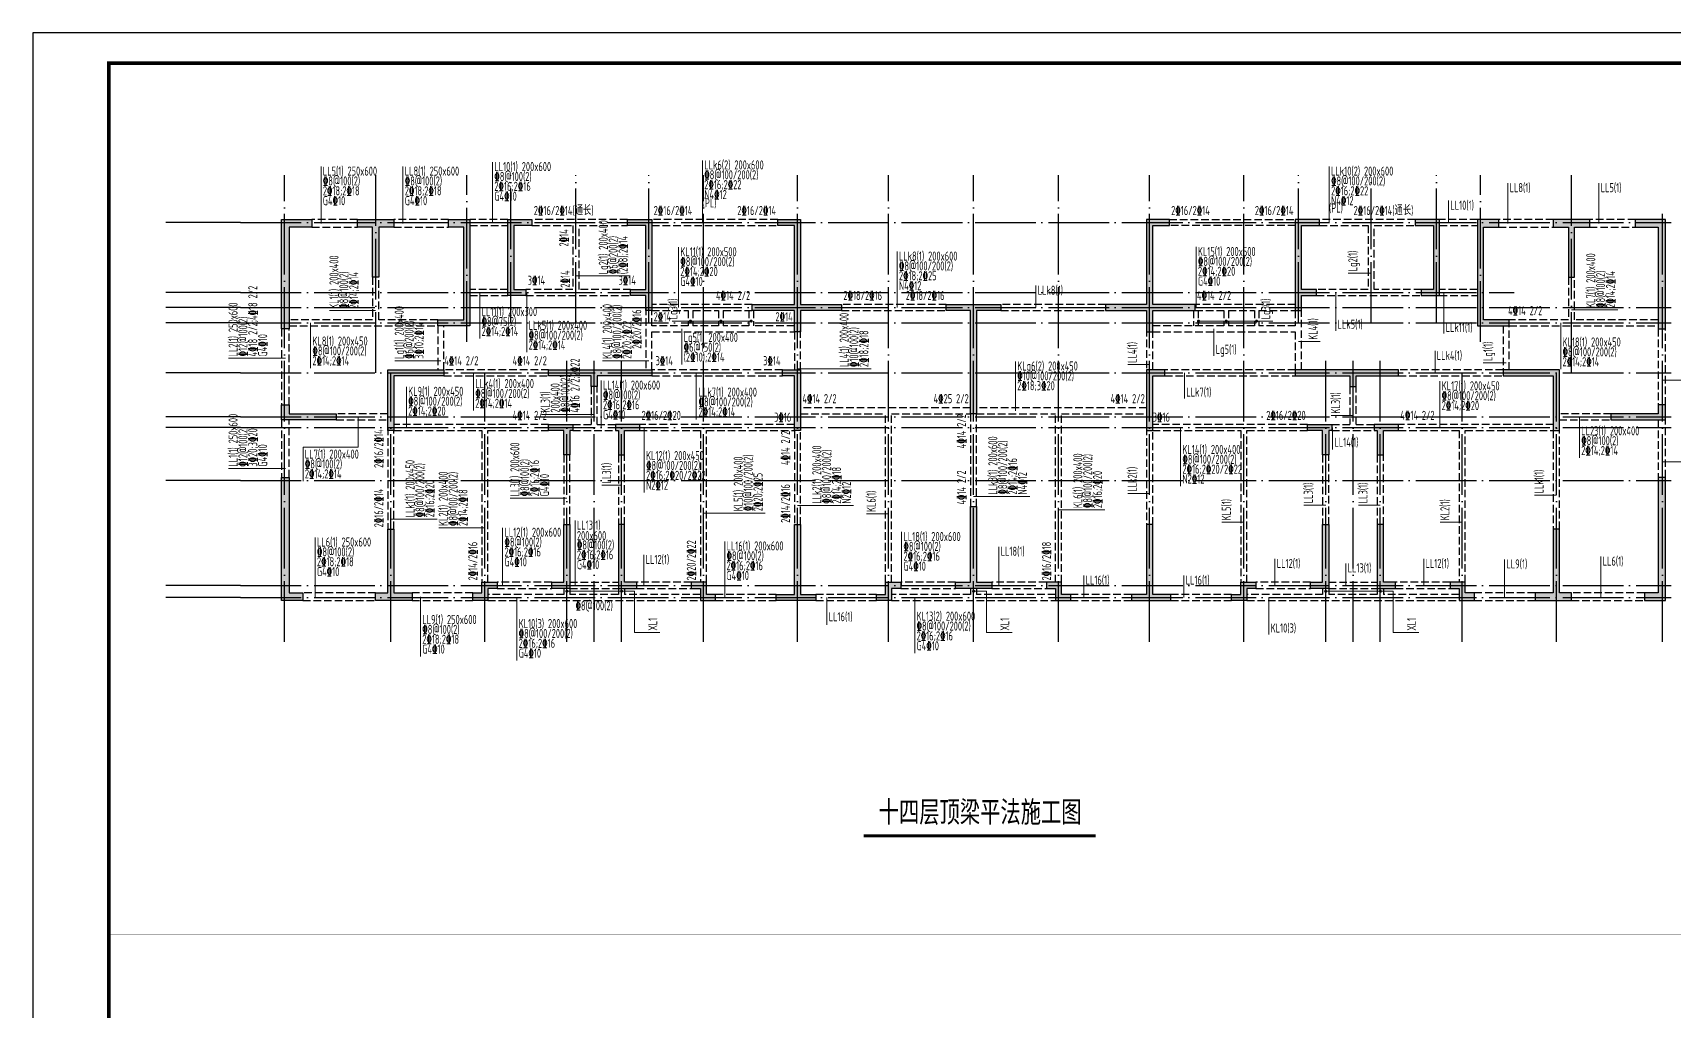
# Model space of a CAD drawing. Extents: x 154268 to 5133249, y -1832900 to 601179.
# Drawn here: x 350204 to 404249, y 440038 to 472238 of the extents above; entities that cross this region are included whole.
import ezdxf
from ezdxf.enums import TextEntityAlignment as Align

# ---------------------------------------------------------------- set-up
doc = ezdxf.new("R2010")
doc.units = 0
doc.header["$LTSCALE"] = 1000
doc.linetypes.add('DASH', pattern=[0.35, 0.25, -0.1])
doc.linetypes.add('DOTE', pattern=[2.42, 2, -0.2, 0.02, -0.2])
doc.layers.add('_TSZ_PLOT_MARK', color=1, linetype='Continuous', plot=False)
for name, color, linetype in [('A-ANNO-AXIS', 94, 'Continuous'), ('A-ANNO-DOTE', 15, 'DOTE'), ('A-ANNO-TITLE', 3, 'Continuous'), ('HATCH', 254, 'Continuous'), ('HZ', 2, 'Continuous'), ('S-BEAM-实线', 4, 'Continuous'), ('S-FLOOR-说明', 7, 'Continuous'), ('S-WALL-砼墙', 60, 'Continuous'), ('梁名称编号', 2, 'Continuous'), ('梁标注引线', 2, 'Continuous')]:
    doc.layers.add(name, color=color, linetype=linetype)
doc.styles.add('DD', font='romand__.ttf', dxfattribs={"width": 0.7, "bigfont": 'HZTXT.SHX'})
doc.styles.add('样式 1', font='yjkeng.shx', dxfattribs={"width": 0.7, "height": 300, "bigfont": 'yjkchn.shx'})

# ---------------------------------------------------------------- blocks, each defined once
blk = doc.blocks.new('T4zw1')
at = {"layer": 'A-ANNO-AXIS'}
for p, q in [((1554406, -2340387), (1551941, -2340387)), ((1554406, -2342687), (1551941, -2342687)), ((1554406, -2343187), (1551941, -2343187)), ((1554406, -2343687), (1551941, -2343687)), ((1554406, -2345337), (1551941, -2345337)), ((1554406, -2346787), (1551941, -2346787)), ((1554406, -2347137), (1551941, -2347137)), ((1554406, -2348887), (1551941, -2348887)), ((1554406, -2352337), (1551941, -2352337)), ((1554406, -2352737), (1551941, -2352737))]:
    blk.add_line(p, q, dxfattribs=at)
at = {"layer": 'A-ANNO-DOTE'}
for p, q in [((1555857, -2354199), (1555857, -2338823)), ((1558857, -2345337), (1558857, -2338823)), ((1561857, -2344316), (1561857, -2338823)), ((1563307, -2343687), (1563307, -2338823)), ((1565457, -2343687), (1565457, -2338823)), ((1567857, -2343687), (1567857, -2338823)), ((1569657, -2354199), (1569657, -2338823)), ((1572757, -2354199), (1572757, -2338823)), ((1575757, -2354199), (1575757, -2338823)), ((1578557, -2354199), (1578557, -2338823)), ((1581357, -2354199), (1581357, -2338823)), ((1584357, -2354199), (1584357, -2338823)), ((1587457, -2354199), (1587457, -2338823)), ((1589257, -2343687), (1589257, -2338823)), ((1591657, -2343687), (1591657, -2338823)), ((1593807, -2343687), (1593807, -2338823)), ((1595257, -2344316), (1595257, -2338823)), ((1598257, -2345337), (1598257, -2338823)), ((1601257, -2354199), (1601257, -2340013)), ((1554406, -2340387), (1601542, -2340387)), ((1554406, -2342687), (1596363, -2342687)), ((1554406, -2343187), (1601542, -2343187)), ((1554406, -2343687), (1601542, -2343687)), ((1565157, -2354199), (1565157, -2344891)), ((1566057, -2354199), (1566057, -2344891)), ((1566957, -2354199), (1566957, -2344891)), ((1590157, -2354199), (1590157, -2344891)), ((1591057, -2354199), (1591057, -2344891)), ((1591957, -2354199), (1591957, -2344891)), ((1554406, -2345337), (1601542, -2345337)), ((1559357, -2354199), (1559357, -2345337)), ((1562457, -2354199), (1562457, -2345337)), ((1594657, -2354199), (1594657, -2345337)), ((1597757, -2354199), (1597757, -2345337)), ((1554406, -2346787), (1601542, -2346787)), ((1554406, -2347137), (1601542, -2347137)), ((1554406, -2348887), (1601542, -2348887)), ((1554406, -2352337), (1601542, -2352337)), ((1554406, -2352737), (1601542, -2352737))]:
    blk.add_line(p, q, dxfattribs=at)
blk = doc.blocks.new('t4swdpm1')
at = {"layer": 'S-BEAM-实线', "linetype": 'DASH'}
for p, q in [((2500, 12550), (1000, 12550)), ((5500, 12550), (3700, 12550)), ((7450, 12550), (6200, 12550)), ((11400, 12550), (8250, 12550)), ((16350, 12550), (12200, 12550)), ((29250, 12550), (33400, 12550)), ((37350, 12550), (34200, 12550)), ((39400, 12550), (38150, 12550)), ((41900, 12550), (40100, 12550)), ((44600, 12550), (43100, 12550)), ((1000, 12300), (2500, 12300)), ((3700, 12300), (5500, 12300)), ((6200, 12350), (7450, 12350)), ((8250, 12350), (9600, 12350)), ((9600, 12350), (9600, 10250)), ((9800, 10250), (9800, 12350)), ((9800, 12350), (11400, 12350)), ((12200, 12350), (16350, 12350)), ((33400, 12350), (29250, 12350)), ((34200, 12350), (35800, 12350)), ((35800, 12350), (35800, 10250)), ((36000, 10250), (36000, 12350)), ((36000, 12350), (37350, 12350)), ((38150, 12350), (39400, 12350)), ((40100, 12300), (41900, 12300)), ((43100, 12300), (44600, 12300)), ((3000, 10650), (3000, 9250)), ((3200, 9250), (3200, 10650)), ((42400, 10650), (42400, 9250)), ((42600, 9250), (42600, 10650)), ((7450, 10250), (6200, 10250)), ((6200, 10050), (7450, 10050)), ((9600, 10250), (8050, 10250)), ((8050, 10050), (11500, 10050)), ((11500, 10250), (9800, 10250)), ((15500, 9750), (12200, 9750)), ((21900, 9750), (18450, 9750)), ((27150, 9750), (23700, 9750)), ((33400, 9750), (30100, 9750)), ((35800, 10250), (34100, 10250)), ((34100, 10050), (37550, 10050)), ((37550, 10250), (36000, 10250)), ((39400, 10250), (38150, 10250)), ((38150, 10050), (39400, 10050)), ((3000, 9250), (250, 9250)), ((5150, 9250), (3200, 9250)), ((12000, 9650), (12000, 7600)), ((12200, 9550), (13400, 9550)), ((12200, 9050), (12200, 9550)), ((13400, 9550), (13400, 9050)), ((13550, 9550), (14400, 9550)), ((13550, 9550), (13550, 9050)), ((14400, 9550), (14400, 9050)), ((14550, 9550), (15500, 9550)), ((14550, 9550), (14550, 9050)), ((15400, 9550), (15400, 9050)), ((15550, 9550), (15550, 9050)), ((18450, 9550), (21900, 9550)), ((23700, 9550), (27150, 9550)), ((30050, 9550), (30050, 9050)), ((30100, 9550), (31050, 9550)), ((30200, 9550), (30200, 9050)), ((31050, 9550), (31050, 9050)), ((31200, 9550), (32050, 9550)), ((31200, 9550), (31200, 9050)), ((32050, 9550), (32050, 9050)), ((32200, 9550), (33400, 9550)), ((32200, 9550), (32200, 9050)), ((33400, 9550), (33400, 9050)), ((33600, 7600), (33600, 9650)), ((42400, 9250), (40350, 9250)), ((45350, 9250), (42600, 9250)), ((0, 8950), (0, 6450)), ((250, 9050), (5150, 9050)), ((250, 6450), (250, 8950)), ((5150, 9050), (5150, 7600)), ((5350, 7600), (5350, 9050)), ((13400, 9050), (12200, 9050)), ((12200, 8850), (16900, 8850)), ((12200, 7600), (12200, 8850)), ((14400, 9050), (13550, 9050)), ((15400, 9050), (14550, 9050)), ((16900, 9050), (15550, 9050)), ((16900, 8850), (16900, 7600)), ((17100, 7600), (17100, 8950)), ((28500, 8950), (28500, 7600)), ((31050, 9050), (28700, 9050)), ((28700, 8850), (33400, 8850)), ((28700, 7600), (28700, 8850)), ((32050, 9050), (31200, 9050)), ((33400, 9050), (32200, 9050)), ((33400, 8850), (33400, 7600)), ((40250, 9050), (40250, 7600)), ((40450, 7600), (40450, 9050)), ((40450, 9050), (45350, 9050)), ((45350, 8950), (45350, 6450)), ((45600, 6450), (45600, 8950)), ((8800, 7600), (5350, 7600)), ((16500, 7600), (12200, 7600)), ((33400, 7600), (29100, 7600)), ((40250, 7600), (36800, 7600)), ((5350, 7400), (8800, 7400)), ((10200, 7050), (10200, 5800)), ((10400, 5800), (10400, 7050)), ((12200, 7400), (16500, 7400)), ((29100, 7400), (33500, 7400)), ((35200, 7050), (35200, 5800)), ((35400, 5800), (35400, 7050)), ((36800, 7400), (40250, 7400)), ((0, 5950), (0, 4050)), ((250, 4050), (250, 5950)), ((3500, 6150), (1800, 6150)), ((1800, 5950), (3500, 5950)), ((22700, 6350), (17100, 6350)), ((17100, 6150), (19900, 6150)), ((19900, 600), (19900, 6150)), ((20100, 6150), (22700, 6150)), ((20100, 600), (20100, 6150)), ((22700, 6150), (22700, 3100)), ((28500, 6350), (22900, 6350)), ((22900, 3100), (22900, 6150)), ((22900, 6150), (25500, 6150)), ((25500, 600), (25500, 6150)), ((25700, 6150), (28500, 6150)), ((25700, 600), (25700, 6150)), ((43800, 6150), (42100, 6150)), ((42100, 5950), (43800, 5950)), ((45350, 5950), (45350, 4050)), ((45600, 4050), (45600, 5950)), ((3500, 5700), (3500, 2350)), ((8800, 5800), (3700, 5800)), ((3700, 5600), (6600, 5600)), ((3700, 2350), (3700, 5600)), ((6600, 5600), (6600, 600)), ((6800, 600), (6800, 5600)), ((6800, 5600), (8800, 5600)), ((9600, 5800), (10200, 5800)), ((9600, 5600), (11000, 5600)), ((10400, 5800), (11000, 5800)), ((16900, 5800), (11800, 5800)), ((11800, 5600), (13800, 5600)), ((13800, 5600), (13800, 600)), ((14000, 5600), (16900, 5600)), ((14000, 600), (14000, 5600)), ((16900, 5600), (16900, 2500)), ((17100, 2500), (17100, 5600)), ((28500, 5700), (28500, 2500)), ((33800, 5800), (28700, 5800)), ((28700, 5600), (31600, 5600)), ((28700, 2500), (28700, 5600)), ((31600, 5600), (31600, 600)), ((31800, 600), (31800, 5600)), ((31800, 5600), (33800, 5600)), ((34600, 5800), (35200, 5800)), ((34600, 5600), (36000, 5600)), ((35400, 5800), (36000, 5800)), ((41900, 5800), (36800, 5800)), ((36800, 5600), (38800, 5600)), ((38800, 5600), (38800, 600)), ((39000, 5600), (41900, 5600)), ((39000, 600), (39000, 5600)), ((41900, 5600), (41900, 2350)), ((42100, 2350), (42100, 5600)), ((9300, 4800), (9300, 2500)), ((9500, 2500), (9500, 4800)), ((11100, 4800), (11100, 2500)), ((11300, 2500), (11300, 4800)), ((34300, 4800), (34300, 2500)), ((34500, 2500), (34500, 4800)), ((36100, 4800), (36100, 2500)), ((36300, 2500), (36300, 4800)), ((8900, 600), (7100, 600)), ((9500, 600), (11100, 600)), ((13500, 600), (11700, 600)), ((22200, 600), (20400, 600)), ((25200, 600), (23400, 600)), ((33900, 600), (32100, 600)), ((34500, 600), (36100, 600)), ((38500, 600), (36700, 600)), ((3100, 250), (700, 250)), ((700, 0), (3100, 0)), ((6300, 250), (4300, 250)), ((4300, 0), (6300, 0)), ((9300, 200), (6800, 200)), ((6800, 0), (13800, 0)), ((7100, 400), (8900, 400)), ((9300, 400), (9300, 200)), ((9500, 400), (9500, 200)), ((9500, 400), (11100, 400)), ((11100, 200), (9500, 200)), ((11100, 400), (11100, 200)), ((11300, 400), (11300, 200)), ((13800, 200), (11300, 200)), ((11700, 400), (13500, 400)), ((16300, 200), (14300, 200)), ((14300, 0), (16300, 0)), ((19600, 200), (17600, 200)), ((17600, 0), (19600, 0)), ((22700, 200), (20100, 200)), ((20100, 0), (25500, 0)), ((20400, 400), (22200, 400)), ((22700, 400), (22700, 200)), ((22900, 400), (22900, 200)), ((25500, 200), (22900, 200)), ((23400, 400), (25200, 400)), ((28000, 200), (26000, 200)), ((26000, 0), (28000, 0)), ((31300, 200), (29300, 200)), ((29300, 0), (31300, 0)), ((34300, 200), (31800, 200)), ((31800, 0), (38800, 0)), ((32100, 400), (33900, 400)), ((34300, 400), (34300, 200)), ((34500, 400), (34500, 200)), ((34500, 400), (36100, 400)), ((36100, 200), (34500, 200)), ((36100, 400), (36100, 200)), ((36300, 400), (36300, 200)), ((38800, 200), (36300, 200)), ((36700, 400), (38500, 400)), ((41300, 250), (39300, 250)), ((39300, 0), (41300, 0)), ((44900, 250), (42500, 250)), ((42500, 0), (44900, 0))]:
    blk.add_line(p, q, dxfattribs=at)
at = {"layer": 'S-WALL-砼墙'}
for points in [[(0, 12550), (1000, 12550), (1000, 12300), (250, 12300), (250, 8950), (0, 8950)], [(2500, 12300), (2500, 12550), (3700, 12550), (3700, 12300), (3200, 12300), (3200, 10650), (3000, 10650), (3000, 12300)], [(5500, 12300), (5500, 12550), (6200, 12550), (6200, 9050), (5150, 9050), (5150, 9250), (6000, 9250), (6000, 12300)], [(7450, 12550), (8250, 12550), (8250, 12350), (7650, 12350), (7650, 10250), (8050, 10250), (8050, 10050), (7450, 10050)], [(11400, 12550), (12200, 12550), (12200, 9550), (12000, 9550), (12000, 10050), (11500, 10050), (11500, 10250), (12000, 10250), (12000, 12350), (11400, 12350)], [(16350, 12350), (16350, 12550), (17100, 12550), (17100, 9750), (18450, 9750), (18450, 9550), (17100, 9550), (17100, 8850), (16900, 8850), (16900, 9550), (15500, 9550), (15500, 9750), (16900, 9750), (16900, 12350)], [(29250, 12350), (29250, 12550), (28500, 12550), (28500, 9750), (27150, 9750), (27150, 9550), (28500, 9550), (28500, 8850), (28700, 8850), (28700, 9550), (30100, 9550), (30100, 9750), (28700, 9750), (28700, 12350)], [(34200, 12550), (33400, 12550), (33400, 9550), (33600, 9550), (33600, 10050), (34100, 10050), (34100, 10250), (33600, 10250), (33600, 12350), (34200, 12350)], [(38150, 12550), (37350, 12550), (37350, 12350), (37950, 12350), (37950, 10250), (37550, 10250), (37550, 10050), (38150, 10050)], [(40100, 12300), (40100, 12550), (39400, 12550), (39400, 9050), (40450, 9050), (40450, 9250), (39600, 9250), (39600, 12300)], [(43100, 12300), (43100, 12550), (41900, 12550), (41900, 12300), (42400, 12300), (42400, 10650), (42600, 10650), (42600, 12300)], [(45600, 12550), (44600, 12550), (44600, 12300), (45350, 12300), (45350, 8950), (45600, 8950)], [(21900, 9550), (21900, 9750), (23700, 9750), (23700, 9550), (22900, 9550), (22900, 6150), (22700, 6150), (22700, 9550)], [(3500, 7600), (5350, 7600), (5350, 7400), (3700, 7400), (3700, 5600), (3500, 5600)], [(8800, 7400), (8800, 7600), (12200, 7600), (12200, 7400), (10400, 7400), (10400, 7050), (10200, 7050), (10200, 7400)], [(16500, 7400), (16500, 7600), (17100, 7600), (17100, 5600), (16900, 5600), (16900, 7400)], [(29100, 7400), (29100, 7600), (28500, 7600), (28500, 5600), (28700, 5600), (28700, 7400)], [(36800, 7400), (36800, 7600), (33400, 7600), (33400, 7400), (35200, 7400), (35200, 7050), (35400, 7050), (35400, 7400)], [(42100, 7600), (40250, 7600), (40250, 7400), (41900, 7400), (41900, 5600), (42100, 5600)], [(0, 6450), (250, 6450), (250, 6150), (1800, 6150), (1800, 5950), (0, 5950)], [(45600, 6450), (45350, 6450), (45350, 6150), (43800, 6150), (43800, 5950), (45600, 5950)], [(8800, 5600), (8800, 5800), (9600, 5800), (9600, 5600), (9500, 5600), (9500, 4800), (9300, 4800), (9300, 5600)], [(11800, 5600), (11800, 5800), (11000, 5800), (11000, 5600), (11100, 5600), (11100, 4800), (11300, 4800), (11300, 5600)], [(33800, 5600), (33800, 5800), (34600, 5800), (34600, 5600), (34500, 5600), (34500, 4800), (34300, 4800), (34300, 5600)], [(36800, 5600), (36800, 5800), (36000, 5800), (36000, 5600), (36100, 5600), (36100, 4800), (36300, 4800), (36300, 5600)], [(0, 4050), (250, 4050), (250, 250), (700, 250), (700, 0), (0, 0)], [(45600, 4050), (45350, 4050), (45350, 250), (44900, 250), (44900, 0), (45600, 0)], [(22700, 3100), (22900, 3100), (22900, 600), (23400, 600), (23400, 400), (22200, 400), (22200, 600), (22700, 600)], [(3500, 2350), (3700, 2350), (3700, 250), (4300, 250), (4300, 0), (3100, 0), (3100, 250), (3500, 250)], [(8900, 400), (8900, 600), (9300, 600), (9300, 2500), (9500, 2500), (9500, 400)], [(11700, 400), (11700, 600), (11300, 600), (11300, 2500), (11100, 2500), (11100, 400)], [(16900, 2500), (17100, 2500), (17100, 200), (17600, 200), (17600, 0), (16300, 0), (16300, 200), (16900, 200)], [(28700, 2500), (28500, 2500), (28500, 200), (28000, 200), (28000, 0), (29300, 0), (29300, 200), (28700, 200)], [(33900, 400), (33900, 600), (34300, 600), (34300, 2500), (34500, 2500), (34500, 400)], [(36700, 400), (36700, 600), (36300, 600), (36300, 2500), (36100, 2500), (36100, 400)], [(42100, 2350), (41900, 2350), (41900, 250), (41300, 250), (41300, 0), (42500, 0), (42500, 250), (42100, 250)], [(6300, 0), (6300, 250), (6600, 250), (6600, 600), (7100, 600), (7100, 400), (6800, 400), (6800, 0)], [(14300, 0), (14300, 200), (14000, 200), (14000, 600), (13500, 600), (13500, 400), (13800, 400), (13800, 0)], [(19600, 0), (19600, 200), (19900, 200), (19900, 600), (20400, 600), (20400, 400), (20100, 400), (20100, 0)], [(26000, 0), (26000, 200), (25700, 200), (25700, 600), (25200, 600), (25200, 400), (25500, 400), (25500, 0)], [(31300, 0), (31300, 200), (31600, 200), (31600, 600), (32100, 600), (32100, 400), (31800, 400), (31800, 0)], [(39300, 0), (39300, 250), (39000, 250), (39000, 600), (38500, 600), (38500, 400), (38800, 400), (38800, 0)]]:
    blk.add_lwpolyline(points, close=True, dxfattribs=at)

msp = doc.modelspace()

# ---------------------------------------------------------------- hatches: boundary and pattern name
at = {"layer": 'HATCH'}
h = msp.add_hatch(dxfattribs=at)
h.set_pattern_fill('ARMORED', color=256, scale=30, style=0)
h.set_pattern_definition([(50, (-2884369.18, 2394982.45), (215.178055, -18.8256405), [22.5, -247.5]), (355, (-2884369.18, 2394982.45), (-41.6254, 225.65764), [18, -198]), (100.4514, (-2884351.25, 2394980.88), (173.552815, 206.831863), [19.122057, -210.342634]), (46.1842, (-2884369.18, 2395042.45), (320.172315, -49.655704), [33.75, -371.25]), (96.6356, (-2884342.5, 2395038.3), (280.398812, 292.23536), [28.683086, -315.5139]), (351.1842, (-2884369.18, 2395042.45), (280.398584, 292.23558), [27, -297]), (21, (-2884339.18, 2395027.45), (179.072116, -120.785667), [22.5, -247.5]), (326, (-2884339.18, 2395027.45), (72.9946, 217.545014), [18, -198]), (71.4514, (-2884324.26, 2395017.38), (252.066789, 96.759149), [19.122057, -210.342634]), (37.5, (-2884369.18, 2394982.446), (3.6479566, 99.8681561), [0, -195.6, 0, -201, 0, -198.75]), (7.5, (-2884369.18, 2394982.45), (78.9208612, 118.3235136), [0, -114.6, 0, -191.1, 0, -75.75]), (327.5, (-2884436.08, 2394982.446), (160.1467309, -6.7664615), [0, -75, 0, -234, 0, -310.5]), (317.5, (-2884466.08, 2394982.45), (174.955851, 30.0314947), [0, -97.5, 0, -155.4, 0, -220.5]), (45, (-2884369.18, 2394982.45), (-106.066017, 106.066017), [])])
h.paths.add_polyline_path([(384399.2, 453535.3), (384399.2, 453735.3), (384099.2, 453735.3), (384099.2, 454135.3), (383599.2, 454135.3), (383599.2, 453935.3), (383899.2, 453935.3), (383899.2, 453535.3)])
h.paths.add_polyline_path([(387099.2, 456035.3), (386899.2, 456035.3), (386899.2, 453735.3), (386399.2, 453735.3), (386399.2, 453535.3), (387699.2, 453535.3), (387699.2, 453735.3), (387099.2, 453735.3)])
h.paths.add_polyline_path([(387499.2, 460935.3), (387499.2, 461135.3), (386899.2, 461135.3), (386899.2, 459135.3), (387099.2, 459135.3), (387099.2, 460935.3)])
h.paths.add_polyline_path([(387649.2, 465885.3), (387649.2, 466085.3), (386899.2, 466085.3), (386899.2, 463285.3), (385549.2, 463285.3), (385549.2, 463085.3), (386899.2, 463085.3), (386899.2, 462385.3), (387099.2, 462385.3), (387099.2, 463085.3), (388499.2, 463085.3), (388499.2, 463285.3), (387099.2, 463285.3), (387099.2, 465885.3)])
h.paths.add_polyline_path([(392599.2, 466085.3), (391799.2, 466085.3), (391799.2, 463085.3), (391999.2, 463085.3), (391999.2, 463585.3), (392499.2, 463585.3), (392499.2, 463785.3), (391999.2, 463785.3), (391999.2, 465885.3), (392599.2, 465885.3)])
h.paths.add_polyline_path([(396549.2, 466085.3), (395749.2, 466085.3), (395749.2, 465885.3), (396349.2, 465885.3), (396349.2, 463785.3), (395949.2, 463785.3), (395949.2, 463585.3), (396549.2, 463585.3)])
h.paths.add_polyline_path([(395199.2, 460935.3), (395199.2, 461135.3), (391799.2, 461135.3), (391799.2, 460935.3), (393599.2, 460935.3), (393599.2, 460585.3), (393799.2, 460585.3), (393799.2, 460935.3)])
h.paths.add_polyline_path([(389699.2, 453535.3), (389699.2, 453735.3), (389999.2, 453735.3), (389999.2, 454135.3), (390499.2, 454135.3), (390499.2, 453935.3), (390199.2, 453935.3), (390199.2, 453535.3)])
h.paths.add_polyline_path([(392299.2, 453935.3), (392299.2, 454135.3), (392699.2, 454135.3), (392699.2, 456035.3), (392899.2, 456035.3), (392899.2, 453935.3)])
h.paths.add_polyline_path([(395099.2, 453935.3), (395099.2, 454135.3), (394699.2, 454135.3), (394699.2, 456035.3), (394499.2, 456035.3), (394499.2, 453935.3)])
h.paths.add_polyline_path([(392199.2, 459135.3), (392199.2, 459335.3), (392999.2, 459335.3), (392999.2, 459135.3), (392899.2, 459135.3), (392899.2, 458335.3), (392699.2, 458335.3), (392699.2, 459135.3)])
h.paths.add_polyline_path([(395199.2, 459135.3), (395199.2, 459335.3), (394399.2, 459335.3), (394399.2, 459135.3), (394499.2, 459135.3), (394499.2, 458335.3), (394699.2, 458335.3), (394699.2, 459135.3)])
h.paths.add_polyline_path([(397699.2, 453535.3), (397699.2, 453785.3), (397399.2, 453785.3), (397399.2, 454135.3), (396899.2, 454135.3), (396899.2, 453935.3), (397199.2, 453935.3), (397199.2, 453535.3)])
h.paths.add_polyline_path([(400499.2, 455885.3), (400299.2, 455885.3), (400299.2, 453785.3), (399699.2, 453785.3), (399699.2, 453535.3), (400899.2, 453535.3), (400899.2, 453785.3), (400499.2, 453785.3)])
h.paths.add_polyline_path([(400499.2, 461135.3), (398649.2, 461135.3), (398649.2, 460935.3), (400299.2, 460935.3), (400299.2, 459135.3), (400499.2, 459135.3)])
h.paths.add_polyline_path([(398499.2, 465835.3), (398499.2, 466085.3), (397799.2, 466085.3), (397799.2, 462585.3), (398849.2, 462585.3), (398849.2, 462785.3), (397999.2, 462785.3), (397999.2, 465835.3)])
h.paths.add_polyline_path([(401499.2, 465835.3), (401499.2, 466085.3), (400299.2, 466085.3), (400299.2, 465835.3), (400799.2, 465835.3), (400799.2, 464185.3), (400999.2, 464185.3), (400999.2, 465835.3)])
h.paths.add_polyline_path([(403999.2, 466085.3), (402999.2, 466085.3), (402999.2, 465835.3), (403749.2, 465835.3), (403749.2, 462485.3), (403999.2, 462485.3)])
h.paths.add_polyline_path([(403999.2, 459985.3), (403749.2, 459985.3), (403749.2, 459685.3), (402199.2, 459685.3), (402199.2, 459485.3), (403999.2, 459485.3)])
h.paths.add_polyline_path([(403999.2, 457585.3), (403749.2, 457585.3), (403749.2, 453785.3), (403299.2, 453785.3), (403299.2, 453535.3), (403999.2, 453535.3)])
h.paths.add_polyline_path([(381099.2, 456635.3), (381299.2, 456635.3), (381299.2, 454135.3), (381799.2, 454135.3), (381799.2, 453935.3), (380599.2, 453935.3), (380599.2, 454135.3), (381099.2, 454135.3)])
h.paths.add_polyline_path([(380299.2, 463085.3), (380299.2, 463285.3), (382099.2, 463285.3), (382099.2, 463085.3), (381299.2, 463085.3), (381299.2, 459685.3), (381099.2, 459685.3), (381099.2, 463085.3)])
h.paths.add_polyline_path([(377999.2, 453535.3), (377999.2, 453735.3), (378299.2, 453735.3), (378299.2, 454135.3), (378799.2, 454135.3), (378799.2, 453935.3), (378499.2, 453935.3), (378499.2, 453535.3)])
h.paths.add_polyline_path([(375299.2, 456035.3), (375499.2, 456035.3), (375499.2, 453735.3), (375999.2, 453735.3), (375999.2, 453535.3), (374699.2, 453535.3), (374699.2, 453735.3), (375299.2, 453735.3)])
h.paths.add_polyline_path([(374899.2, 460935.3), (374899.2, 461135.3), (375499.2, 461135.3), (375499.2, 459135.3), (375299.2, 459135.3), (375299.2, 460935.3)])
h.paths.add_polyline_path([(374749.2, 465885.3), (374749.2, 466085.3), (375499.2, 466085.3), (375499.2, 463285.3), (376849.2, 463285.3), (376849.2, 463085.3), (375499.2, 463085.3), (375499.2, 462385.3), (375299.2, 462385.3), (375299.2, 463085.3), (373899.2, 463085.3), (373899.2, 463285.3), (375299.2, 463285.3), (375299.2, 465885.3)])
h.paths.add_polyline_path([(369799.2, 466085.3), (370599.2, 466085.3), (370599.2, 463085.3), (370399.2, 463085.3), (370399.2, 463585.3), (369899.2, 463585.3), (369899.2, 463785.3), (370399.2, 463785.3), (370399.2, 465885.3), (369799.2, 465885.3)])
h.paths.add_polyline_path([(365849.2, 466085.3), (366649.2, 466085.3), (366649.2, 465885.3), (366049.2, 465885.3), (366049.2, 463785.3), (366449.2, 463785.3), (366449.2, 463585.3), (365849.2, 463585.3)])
h.paths.add_polyline_path([(367199.2, 460935.3), (367199.2, 461135.3), (370599.2, 461135.3), (370599.2, 460935.3), (368799.2, 460935.3), (368799.2, 460585.3), (368599.2, 460585.3), (368599.2, 460935.3)])
h.paths.add_polyline_path([(372699.2, 453535.3), (372699.2, 453735.3), (372399.2, 453735.3), (372399.2, 454135.3), (371899.2, 454135.3), (371899.2, 453935.3), (372199.2, 453935.3), (372199.2, 453535.3)])
h.paths.add_polyline_path([(370099.2, 453935.3), (370099.2, 454135.3), (369699.2, 454135.3), (369699.2, 456035.3), (369499.2, 456035.3), (369499.2, 453935.3)])
h.paths.add_polyline_path([(367299.2, 453935.3), (367299.2, 454135.3), (367699.2, 454135.3), (367699.2, 456035.3), (367899.2, 456035.3), (367899.2, 453935.3)])
h.paths.add_polyline_path([(370199.2, 459135.3), (370199.2, 459335.3), (369399.2, 459335.3), (369399.2, 459135.3), (369499.2, 459135.3), (369499.2, 458335.3), (369699.2, 458335.3), (369699.2, 459135.3)])
h.paths.add_polyline_path([(367199.2, 459135.3), (367199.2, 459335.3), (367999.2, 459335.3), (367999.2, 459135.3), (367899.2, 459135.3), (367899.2, 458335.3), (367699.2, 458335.3), (367699.2, 459135.3)])
h.paths.add_polyline_path([(364699.2, 453535.3), (364699.2, 453785.3), (364999.2, 453785.3), (364999.2, 454135.3), (365499.2, 454135.3), (365499.2, 453935.3), (365199.2, 453935.3), (365199.2, 453535.3)])
h.paths.add_polyline_path([(361899.2, 455885.3), (362099.2, 455885.3), (362099.2, 453785.3), (362699.2, 453785.3), (362699.2, 453535.3), (361499.2, 453535.3), (361499.2, 453785.3), (361899.2, 453785.3)])
h.paths.add_polyline_path([(361899.2, 461135.3), (363749.2, 461135.3), (363749.2, 460935.3), (362099.2, 460935.3), (362099.2, 459135.3), (361899.2, 459135.3)])
h.paths.add_polyline_path([(363899.2, 465835.3), (363899.2, 466085.3), (364599.2, 466085.3), (364599.2, 462585.3), (363549.2, 462585.3), (363549.2, 462785.3), (364399.2, 462785.3), (364399.2, 465835.3)])
h.paths.add_polyline_path([(360899.2, 465835.3), (360899.2, 466085.3), (362099.2, 466085.3), (362099.2, 465835.3), (361599.2, 465835.3), (361599.2, 464185.3), (361399.2, 464185.3), (361399.2, 465835.3)])
h.paths.add_polyline_path([(358399.2, 466085.3), (359399.2, 466085.3), (359399.2, 465835.3), (358649.2, 465835.3), (358649.2, 462485.3), (358399.2, 462485.3)])
h.paths.add_polyline_path([(358399.2, 459985.3), (358649.2, 459985.3), (358649.2, 459685.3), (360199.2, 459685.3), (360199.2, 459485.3), (358399.2, 459485.3)])
h.paths.add_polyline_path([(358399.2, 457585.3), (358649.2, 457585.3), (358649.2, 453785.3), (359099.2, 453785.3), (359099.2, 453535.3), (358399.2, 453535.3)])

# ---------------------------------------------------------------- linework, layer by layer
at = {"layer": '_TSZ_PLOT_MARK'}
msp.add_lwpolyline([(350203.6, 412838.3), (434303.6, 412838.3), (434303.6, 472238.3), (350203.6, 472238.3)], close=True, dxfattribs=at)
at = {"layer": 'A-ANNO-TITLE'}
msp.add_lwpolyline([(350203.6, 412838.3), (434303.6, 412838.3), (434303.6, 472238.3), (350203.6, 472238.3)], close=True, dxfattribs=at)
at = {"layer": 'A-ANNO-TITLE', "const_width": 120}
msp.add_lwpolyline([(352703.6, 413838.3), (433303.6, 413838.3), (433303.6, 471238.3), (352703.6, 471238.3)], close=True, dxfattribs=at)
at = {"layer": 'Defpoints', "const_width": 10}
msp.add_lwpolyline([(352703.6, 442538.3), (426853.6, 442538.3)], dxfattribs=at)
at = {"layer": 'HZ', "const_width": 100}
msp.add_lwpolyline([(377572.8, 445778.8), (385222.5, 445778.8)], dxfattribs=at)
at = {"layer": '梁标注引线', "color": 3, "lineweight": 18}
for p, q in [((372265.6, 465985.3), (372265.6, 468036.5)), ((359699.2, 465960.3), (359699.2, 467833.3)), ((362399.2, 465960.3), (362399.2, 467833.3)), ((365349.6, 465985.3), (365349.6, 467981.2)), ((392917.4, 465985.3), (392917.4, 467833.3)), ((398799.2, 465960.3), (398799.2, 467287.3)), ((401799.2, 465960.3), (401799.2, 467287.3)), ((396849.2, 465985.3), (396849.2, 466708.3)), ((371477.2, 463185.3), (371477.2, 465175.1)), ((388529.2, 463185.3), (388529.2, 465183.3)), ((394299.2, 464323), (393541.5, 464323)), ((368099.2, 464226.7), (369889.1, 464226.7)), ((383251.3, 463185.3), (383251.3, 463908.3)), ((364929.2, 463685.3), (364929.2, 462162.2)), ((366479.2, 463685.3), (366479.2, 461712.2)), ((393129.2, 463685.3), (393129.2, 462416.9)), ((396693, 463685.3), (396693, 462327.8)), ((359356.1, 462685.3), (359356.1, 461194)), ((361499.2, 463085.3), (359976.1, 463085.3)), ((371271.7, 462741.6), (373880.5, 462741.6)), ((388577.4, 462741.6), (391062.2, 462741.6)), ((400543.5, 462685.3), (400543.5, 461162.2)), ((400899.2, 463115.3), (402422.3, 463115.3)), ((371586.6, 462485.3), (371586.6, 461315.9)), ((389117.8, 462485.3), (389117.8, 461595.2)), ((391899.2, 462065.3), (392622.3, 462065.3)), ((396401.3, 461035.3), (396401.3, 461758.3)), ((358524.2, 461515.3), (356651.1, 461515.3)), ((363649.2, 461435.3), (362126.1, 461435.3)), ((364722.2, 461035.3), (364722.2, 459794)), ((370499.2, 461435.3), (368976.1, 461435.3)), ((372058.9, 461035.3), (372058.9, 459500)), ((375399.2, 461165.3), (377822.3, 461165.3)), ((382577.3, 459785.3), (382577.3, 461412.2)), ((386999.2, 461306), (386276.1, 461306)), ((388149.2, 461035.3), (388149.2, 460194.2)), ((398749.2, 461364.1), (397991.5, 461364.1)), ((362511.6, 459235.3), (362511.6, 460577.3)), ((368929.2, 459235.3), (368929.2, 460783.3)), ((396561.1, 459235.3), (396561.1, 460758.3)), ((403874.2, 460795.3), (404965.5, 460795.3)), ((368699.2, 459665.3), (366959.4, 459665.3)), ((393699.2, 459635.3), (392976.1, 459635.3)), ((401158.1, 459585.3), (401158.1, 458236.2)), ((370347.7, 459235.3), (370347.7, 457095.2)), ((388019.4, 459235.3), (388019.4, 457298)), ((393029.2, 459235.3), (393029.2, 458512.2)), ((358524.2, 457885.3), (356651.1, 457885.3)), ((403874.2, 458100.7), (404733.6, 458100.7)), ((369599.2, 457333.1), (368955.6, 457333.1)), ((367799.2, 456907.8), (365935.2, 456907.8)), ((381199.2, 456965.3), (383047.3, 456965.3)), ((386999.2, 457062.4), (386276.1, 457062.4)), ((392799.2, 456681), (392076.1, 456681)), ((394599.2, 456681), (393876.1, 456681)), ((400399.2, 457003.5), (399676.1, 457003.5)), ((361999.2, 456215.3), (363522.3, 456215.3)), ((368069.2, 454035.3), (368069.2, 456170.1)), ((372299.2, 456416.8), (374335.9, 456416.8)), ((375399.2, 456665.3), (377247.3, 456665.3)), ((378399.2, 456389.9), (377676.1, 456389.9)), ((383999.2, 456518.1), (385522.3, 456518.1)), ((359504.6, 453660.3), (359504.6, 455612.4)), ((365099.2, 455929.5), (363576.1, 455929.5)), ((365683.6, 454035.3), (365683.6, 455934.8)), ((378829.2, 454035.3), (378829.2, 455793.3)), ((390099.2, 456114.9), (389376.1, 456114.9)), ((397299.2, 456114.9), (396576.1, 456114.9)), ((372999.2, 453635.3), (372999.2, 455483.3)), ((382031.1, 454035.3), (382031.1, 455307.6)), ((370336.3, 454035.3), (370336.3, 455039.6)), ((391129.2, 454035.3), (391129.2, 454908.3)), ((393465, 454035.3), (393465, 454758.3)), ((396029.2, 454035.3), (396029.2, 454908.3)), ((398695.7, 453660.3), (398695.7, 454891.2)), ((401864.2, 453660.3), (401864.2, 454982.9)), ((384830.4, 453635.3), (384830.4, 454358.3)), ((388130.4, 453635.3), (388130.4, 454358.3)), ((362975.8, 453660.3), (362975.8, 451695)), ((366151.3, 453635.3), (366151.3, 451561.1)), ((379260.6, 453635.3), (379260.6, 451805)), ((390927.9, 453635.3), (390927.9, 452413.6)), ((381622.6, 452481.8), (382464.9, 452481.8)), ((395024.7, 452481.8), (395867, 452481.8))]:
    msp.add_line(p, q, dxfattribs=at)
at = {"layer": '梁标注引线', "color": 6, "lineweight": 18}
for p, q in [((378679.2, 463185.3), (378679.2, 465033.3)), ((376368.2, 453635.3), (376368.2, 452732.3))]:
    msp.add_line(p, q, dxfattribs=at)
at = {"layer": '梁标注引线', "color": 1, "lineweight": 18}
msp.add_line((370024.7, 452481.8), (370867, 452481.8), dxfattribs=at)
at = {"layer": '梁标注引线', "color": 3, "lineweight": 18, "const_width": 50}
for points in [[(371848.3, 462741.6, 1), (371898.3, 462741.6, 1)], [(372848.3, 462741.6, 1), (372898.3, 462741.6, 1)], [(373848.3, 462741.6, 1), (373898.3, 462741.6, 1)], [(388583.2, 462741.6, 1), (388633.2, 462741.6, 1)], [(389498.3, 462741.6, 1), (389548.3, 462741.6, 1)], [(390498.3, 462741.6, 1), (390548.3, 462741.6, 1)], [(367774.2, 453840.9, 1), (367824.2, 453840.9, 1)], [(369576.3, 453840.9, 1), (369626.3, 453840.9, 1)], [(381174.2, 453840.9, 1), (381224.2, 453840.9, 1)], [(392774.2, 453840.9, 1), (392824.2, 453840.9, 1)], [(394576.3, 453840.9, 1), (394626.3, 453840.9, 1)]]:
    msp.add_lwpolyline(points, format="xyb", close=True, dxfattribs=at)
at = {"layer": '梁标注引线', "color": 3, "lineweight": 18}
for points in [[(360919.2, 459585.3), (360919.2, 458591.7), (359106.2, 458591.7), (359106.2, 457468.7)], [(381622.6, 452481.8), (381622.6, 453840.9), (381162.1, 453840.9)], [(395024.7, 452481.8), (395024.7, 453840.9), (392799.2, 453840.9)]]:
    msp.add_lwpolyline(points, dxfattribs=at)
at = {"layer": '梁标注引线', "color": 1, "lineweight": 18}
msp.add_lwpolyline([(370024.7, 452481.8), (370024.7, 453840.9), (367799.2, 453840.9)], dxfattribs=at)

# ---------------------------------------------------------------- block references
at = {"layer": 'A-ANNO-AXIS'}
msp.add_blockref('T4zw1', (-1197357.3, 2806372.2), dxfattribs=at)
at = {"layer": 'S-BEAM-实线'}
msp.add_blockref('t4swdpm1', (358399.2, 453535.3), dxfattribs=at)

# ---------------------------------------------------------------- texts
at = {"layer": 'S-FLOOR-说明', "style": 'DD', "width": 0.7}
msp.add_text('十四层顶梁平法施工图', height=700, dxfattribs=at).set_placement((381414.7, 446223.7), align=Align.CENTER)
at = {"layer": '梁名称编号', "color": 3, "style": '样式 1', "width": 0.7}
for s, p in [('Lg2(1)', (393541.5, 464383)), ('Lg1(1)', (397991.5, 461424.1))]:
    msp.add_text(s, height=300, rotation=90, dxfattribs=at).set_placement(p, align=Align.TOP_LEFT)
for s, p in [('Lg3(1)', (371531, 462801.6)), ('Lg3(1)', (391062.2, 462801.6)), ('XL1', (382464.9, 452541.8)), ('XL1', (395867, 452541.8))]:
    msp.add_text(s, height=300, rotation=90, dxfattribs=at).set_placement(p, align=Align.BOTTOM_LEFT)
msp.add_text('Lg5(1)', height=300, dxfattribs=at).set_placement((389177.8, 461570.9), align=Align.BOTTOM_LEFT)
at = {"layer": '梁名称编号', "color": 6, "style": '样式 1', "width": 0.7}
msp.add_text('LL16(1)', height=300, rotation=0, dxfattribs=at).set_placement((376428.2, 452762.2), align=Align.BOTTOM_LEFT)
at = {"layer": '梁标注引线', "color": 3, "lineweight": 18, "style": '样式 1', "width": 0.7}
for s, p in [('LLk6(2) 200x600', (372325.6, 468036.5)), ('LL5(1) 250x600', (359759.2, 467833.3)), ('%%1328@100(2)', (359759.2, 467508.3)), ('LL8(1) 250x600', (362459.2, 467833.3)), ('%%1328@100(2)', (362459.2, 467508.3)), ('%%1328@100/200(2)', (372325.6, 467711.5)), ('LLk10(2) 200x600', (392977.4, 467833.3)), ('%%1328@100/200(2)', (392977.4, 467508.3)), ('2%%13218;2%%13218', (359759.2, 467183.3)), ('2%%13218;2%%13218', (362459.2, 467183.3)), ('2%%13216;2%%13222', (372325.6, 467386.5)), ('N4%%13212', (372325.6, 467061.5)), ('2%%13216;2%%13222', (392977.4, 467183.3)), ('LL8(1)', (398859.2, 467287.3)), ('LL5(1)', (401859.2, 467287.3)), ('G4%%13210', (359759.2, 466858.3)), ('G4%%13210', (362459.2, 466858.3)), ('N4%%13212', (392977.4, 466858.3)), ('LL10(1)', (396909.2, 466708.3)), ('KL11(1) 200x500', (371537.2, 465175.1)), ('%%1328@100/200(2)', (371537.2, 464850.1)), ('LLk8(1) 200x600', (378739.2, 465033.3)), ('KL15(1) 200x500', (388589.2, 465183.3)), ('%%1328@100/200(2)', (388589.2, 464858.3)), ('2%%13214;2%%13220', (371537.2, 464525.1)), ('2%%13218;2%%13225', (378739.2, 464383.3)), ('%%1328@100/200(2)', (378739.2, 464708.3)), ('2%%13214;2%%13220', (388589.2, 464533.3)), ('G4%%13210', (371537.2, 464200.1)), ('N4%%13212', (378739.2, 464058.3)), ('LLk8(1)', (383311.3, 463908.3)), ('G4%%13210', (388589.2, 464208.3)), ('LLk4(1)', (396461.3, 461758.3)), ('KLg6(2) 200x450', (382637.3, 461412.2)), ('%%13210@100/200(2)', (382637.3, 461087.2)), ('KL9(1) 200x450', (362571.6, 460577.3)), ('LL14(1) 200x600', (368989.2, 460783.3)), ('%%1328@100(2)', (368989.2, 460458.3)), ('2%%13218;3%%13220', (382637.3, 460762.2)), ('KL17(1) 200x450', (396621.1, 460758.3)), ('%%1328@100/200(2)', (396621.1, 460433.3)), ('2%%13214;2%%13220', (362571.6, 459927.3)), ('%%1328@100/200(2)', (362571.6, 460252.3)), ('2%%13216;2%%13216', (368989.2, 460133.3)), ('2%%13214;2%%13220', (396621.1, 460108.3)), ('G4%%13210', (368989.2, 459808.3)), ('LL13(1)', (368129.2, 456170.1)), ('200x600', (368129.2, 455822.1)), ('LL18(1) 200x600', (378889.2, 455793.3)), ('2%%13216;2%%13216', (368129.2, 455191.2)), ('%%1328@100(2)', (368129.2, 455516.2)), ('LL16(1) 200x600', (373059.2, 455483.3)), ('%%1328@100(2)', (373059.2, 455158.3)), ('2%%13216;2%%13216', (378889.2, 455143.3)), ('%%1328@100(2)', (378889.2, 455468.3)), ('LL18(1)', (382091.1, 455307.6)), ('G4%%13210', (368129.2, 454866.2)), ('2%%13216;2%%13216', (373059.2, 454833.3)), ('G4%%13210', (378889.2, 454818.3)), ('LL12(1)', (391189.2, 454908.3)), ('LL13(1)', (393525, 454758.3)), ('LL12(1)', (396089.2, 454908.3)), ('LL9(1)', (398755.7, 454891.2)), ('LL6(1)', (401924.2, 454982.9)), ('G4%%13210', (373059.2, 454508.3)), ('LL16(1)', (384890.4, 454358.3)), ('LL16(1)', (388190.4, 454358.3))]:
    msp.add_text(s, height=300, dxfattribs=at).set_placement(p, align=Align.TOP_LEFT)
for s, rotation, p in [('LL10(1) 200x600', 0, (365409.6, 467981.2)), ('%%1328@100(2)', 0, (365409.6, 467656.2)), ('2%%13216;2%%13216', 0, (365409.6, 467331.2)), ('G4%%13210', 0, (365409.6, 467006.2)), ('KL1(1) 200x400', 90, (359976.1, 463145.3)), ('%%1328@100(2)', 90, (360301.1, 463145.3)), ('2%%13214;2%%13214', 90, (360626.1, 463145.3)), ('4%%13218 2/2;4%%13218 2/2', 90, (357301.1, 461575.3)), ('LL2(1) 250x600', 90, (356651.1, 461575.3)), ('Lg1(1) 200x400', 90, (362126.1, 461495.3)), ('KL4(1) 200x400', 90, (368976.1, 461495.3)), ('%%1328@100/200(2)', 90, (369301.1, 461495.3)), ('%%13212@100(2)', 90, (356976.1, 461575.3)), ('%%1326@200(2)', 90, (362451.1, 461495.3)), ('3%%13210;2%%13214', 90, (362776.1, 461495.3)), ('2%%13220;2%%13222', 90, (369626.1, 461495.3)), ('G4%%13210', 90, (357626.1, 461575.3)), ('LL4(1)', 90, (386276.1, 461366)), ('4%%13216 2/2;2%%13222', 90, (367916.1, 459725.3)), ('200x400', 90, (367266.1, 459725.3)), ('%%1328@100(2)', 90, (367591.1, 459725.3)), ('KL3(1)', 90, (366935.4, 459725.3)), ('KL3(1)', 90, (392976.1, 459695.3)), ('LL1(1) 250x600', 90, (356651.1, 457945.3)), ('%%13212@100(2)', 90, (356976.1, 457945.3)), ('3%%13220;3%%13220', 90, (357301.1, 457945.3)), ('G4%%13210', 90, (357626.1, 457945.3)), ('LL3(1) 200x600', 90, (365935.2, 456967.8)), ('KL2(1) 200x400', 90, (363576.1, 455989.5)), ('%%1328@100(2)', 90, (366260.2, 456967.8)), ('2%%13216;2%%13216', 90, (366585.2, 456967.8)), ('LL3(1)', 90, (368955.6, 457393.1)), ('LLk2(1)', 90, (386276.1, 457122.4)), ('LLk1(1)', 90, (399676.1, 457063.5)), ('%%1328@100/200(2)', 90, (363901.1, 455989.5)), ('G4%%13210', 90, (366910.2, 456967.8)), ('LL3(1)', 90, (392076.1, 456741)), ('LL3(1)', 90, (393876.1, 456741)), ('2%%13214;2%%13218', 90, (364226.1, 455989.5)), ('KL6(1)', 90, (377676.1, 456449.9)), ('KL5(1)', 90, (389376.1, 456174.9)), ('KL2(1)', 90, (396576.1, 456174.9)), ('LL6(1) 250x600', 0, (359564.6, 455612.4)), ('LL12(1) 200x600', 0, (365743.6, 455934.8)), ('%%1328@100(2)', 0, (365743.6, 455609.8)), ('%%1328@100(2)', 0, (359564.6, 455287.4)), ('2%%13216;2%%13216', 0, (365743.6, 455284.8)), ('LL12(1)', 0, (370396.3, 455039.6)), ('2%%13218;2%%13218', 0, (359564.6, 454962.4)), ('G4%%13210', 0, (359564.6, 454637.4)), ('G4%%13210', 0, (365743.6, 454959.8))]:
    msp.add_text(s, height=300, rotation=rotation, dxfattribs=at).set_placement(p, align=Align.TOP_LEFT)
for s, p in [('2%%13216/2%%13214(通长)', (366709.2, 466145.3)), ('2%%13216/2%%13214', (370659.2, 466145.3)), ('(PL)', (372271.3, 466396.3)), ('2%%13216/2%%13214', (387709.2, 466145.3)), ('(PL)', (392907.9, 466226)), ('3%%13214', (366509.2, 463845.3)), ('3%%13214', (369500.3, 463845.3)), ('2%%13218/2%%13216', (376909.2, 463345.3)), ('4%%13214 2/2', (388559.2, 463345.3)), ('LL11(1) 200x300', (364989.2, 462812.2)), ('4%%13214 2/2', (398809.2, 462845.3)), ('%%1328@75(2)', (364989.2, 462487.2)), ('LLk5(1) 200x400', (366539.2, 462362.2)), ('2%%13214', (370659.2, 462645.3)), ('LLk5(1)', (393189.2, 462395.9)), ('LLk11(1)', (396753, 462291.7)), ('2%%13214;2%%13214', (364989.2, 462162.2)), ('2%%13214;2%%13214', (366539.2, 461712.2)), ('%%1328@100/200(2)', (366539.2, 462037.2)), ('Lg5(1) 200x400', (371646.6, 461965.9)), ('KL18(1) 200x450', (400603.5, 461812.2)), ('4%%13214 2/2', (363759.2, 461195.3)), ('(2%%13210);2%%13214', (371646.6, 461315.9)), ('%%1326@150(2)', (371646.6, 461640.9)), ('2%%13214;2%%13214', (400603.5, 461162.2)), ('%%1328@100/200(2)', (400603.5, 461487.2)), ('LLk4(1) 200x400', (364782.2, 460444)), ('%%1328@100/200(2)', (364782.2, 460119)), ('LLk7(1) 200x400', (372139.2, 460162.2)), ('LLk7(1)', (388209.2, 460162.2)), ('2%%13214;2%%13214', (364782.2, 459794)), ('%%1328@100/200(2)', (372139.2, 459837.2)), ('4%%13214 2/2', (375559.2, 459945.3)), ('2%%13216/2%%13220', (370259.2, 459395.3)), ('2%%13214;2%%13214', (372139.2, 459512.2)), ('3%%13216', (374625.6, 459335.3)), ('3%%13216', (387099.2, 459335.3)), ('4%%13214 2/2', (395259.2, 459395.3)), ('LL14(1)', (393089.2, 458512.2)), ('LL23(1) 200x400', (401218.1, 458886.2)), ('%%1328@100(2)', (401218.1, 458561.2)), ('LL7(1) 200x400', (359166.2, 458118.7)), ('KL12(1) 200x450', (370407.7, 458070.2)), ('KL14(1) 200x400', (388079.4, 458273)), ('%%1328@100/200(2)', (388079.4, 457948)), ('2%%13214;2%%13214', (401218.1, 458236.2)), ('2%%13214;2%%13214', (359166.2, 457468.7)), ('%%1328@100(2)', (359166.2, 457793.7)), ('2%%13216;2%%13220/2%%13222', (370407.7, 457420.2)), ('%%1328@100/200(2)', (370407.7, 457745.2)), ('2%%13216;2%%13220/2%%13222', (388079.4, 457623)), ('N2%%13212', (370407.7, 457095.2)), ('N2%%13212', (388079.4, 457298)), ('KL10(3) 200x600', (366211.3, 452536.1)), ('KL13(2) 200x600', (379320.6, 452780)), ('%%1328@100/200(2)', (366211.3, 452211.1)), ('2%%13216;2%%13216', (379320.6, 452130)), ('%%1328@100/200(2)', (379320.6, 452455)), ('KL10(3)', (390987.9, 452389.7)), ('2%%13216;2%%13216', (366211.3, 451886.1)), ('G4%%13210', (366211.3, 451561.1)), ('G4%%13210', (379320.6, 451805))]:
    msp.add_text(s, height=300, dxfattribs=at).set_placement(p, align=Align.BOTTOM_LEFT)
for s, p in [('2%%13216/2%%13214', (374689.2, 466145.3)), ('2%%13216/2%%13214', (391739.2, 466145.3)), ('2%%13216/2%%13214(通长)', (395689.2, 466145.3)), ('4%%13214 2/2', (373839.2, 463345.3)), ('2%%13218/2%%13216', (380239.2, 463345.3)), ('4%%13214 2/2', (367139.2, 461195.3)), ('3%%13214', (371292.6, 461195.3)), ('3%%13214', (374839.2, 461195.3)), ('4%%13225 2/2', (381039.2, 459945.3)), ('4%%13214 2/2', (367139.2, 459395.3)), ('2%%13216/2%%13220', (392139.2, 459395.3))]:
    msp.add_text(s, height=300, dxfattribs=at).set_placement(p, align=Align.BOTTOM_RIGHT)
for s, rotation, p in [('Lg2(1) 200x400', 90, (369239.1, 464286.7)), ('%%1326@200(2)', 90, (369564.1, 464286.7)), ('(2%%1328);2%%13214', 90, (369889.1, 464286.7)), ('KL7(1) 200x400', 90, (401772.3, 463175.3)), ('2%%13214', 90, (367981.2, 463842.4)), ('%%1328@100(2)', 90, (402097.3, 463175.3)), ('2%%13214;2%%13214', 90, (402422.3, 463175.3)), ('LL4(1) 200x400', 90, (377172.3, 461225.3)), ('KL4(1)', 90, (392622.3, 462125.3)), ('KL8(1) 200x450', 0, (359416.1, 461844)), ('%%13210@100(2)', 90, (377497.3, 461225.3)), ('2%%13218;2%%13218', 90, (377822.3, 461225.3)), ('2%%13214;2%%13214', 0, (359416.1, 461194)), ('%%1328@100/200(2)', 0, (359416.1, 461519)), ('LLk3(1) 200x600', 90, (382072.3, 457025.3)), ('%%13210@100/200(2)', 90, (374010.9, 456476.8)), ('LLk2(1) 200x400', 90, (376272.3, 456725.3)), ('%%1328@100/200(2)', 90, (376597.3, 456725.3)), ('%%1328@100/200(2)', 90, (382397.3, 457025.3)), ('KL6(1) 200x400', 90, (384872.3, 456578.1)), ('%%1328@100/200(2)', 90, (385197.3, 456578.1)), ('LLk1(1) 200x450', 90, (362872.3, 456275.3)), ('%%1328@100/200(2)', 90, (363197.3, 456275.3)), ('KL5(1) 200x400', 90, (373685.9, 456476.8)), ('2%%13214;2%%13218', 90, (376922.3, 456725.3)), ('4%%13214 2/2', 90, (381039.2, 456695.3)), ('2%%13214;2%%13216', 90, (382722.3, 457025.3)), ('2%%13216;2%%13220', 90, (385522.3, 456578.1)), ('2%%13216;2%%13220', 90, (363522.3, 456275.3)), ('2%%13220;2%%13225', 90, (374335.9, 456476.8)), ('2%%13214/2%%13216', 90, (375239.2, 456095.3)), ('N2%%13212', 90, (377247.3, 456725.3)), ('N4%%13212', 90, (383047.3, 457025.3)), ('2%%13216/2%%13214', 90, (361839.2, 455945.3)), ('2%%13214/2%%13216', 90, (364939.2, 454195.3)), ('2%%13220/2%%13222', 90, (372139.2, 454195.3)), ('2%%13216/2%%13218', 90, (383839.2, 454195.3)), ('LL9(1) 250x600', 0, (363035.8, 452670)), ('2%%13218;2%%13218', 0, (363035.8, 452020)), ('%%1328@100(2)', 0, (363035.8, 452345)), ('G4%%13210', 0, (363035.8, 451695))]:
    msp.add_text(s, height=300, rotation=rotation, dxfattribs=at).set_placement(p, align=Align.BOTTOM_LEFT)
for s, p in [('2%%13214', (367939.2, 465764.5)), ('2%%13220/2%%13216', (370339.2, 463125.3)), ('4%%13214 2/2', (381039.2, 459675.3)), ('2%%13216/2%%13214', (361839.2, 459175.3)), ('4%%13214 2/2', (375239.2, 459125.3))]:
    msp.add_text(s, height=300, rotation=90, dxfattribs=at).set_placement(p, align=Align.BOTTOM_RIGHT)
at = {"layer": '梁标注引线', "color": 1, "lineweight": 18, "style": '样式 1', "width": 0.7}
for s, p in [('2%%13214', (375239.2, 462645.3)), ('4%%13214 2/2', (386839.2, 459945.3))]:
    msp.add_text(s, height=300, dxfattribs=at).set_placement(p, align=Align.BOTTOM_RIGHT)
at = {"layer": '梁标注引线', "color": 3, "lineweight": 18, "style": '样式 1', "width": 0.7}
msp.add_text('%%1328@100(2)', height=300, dxfattribs=at).set_placement((368699.2, 453513), align=Align.TOP_CENTER)
at = {"layer": '梁标注引线', "color": 1, "lineweight": 18, "style": '样式 1', "width": 0.7}
msp.add_text('XL1', height=300, rotation=90, dxfattribs=at).set_placement((370867, 452541.8), align=Align.BOTTOM_LEFT)

doc.saveas('drawing.dxf')
